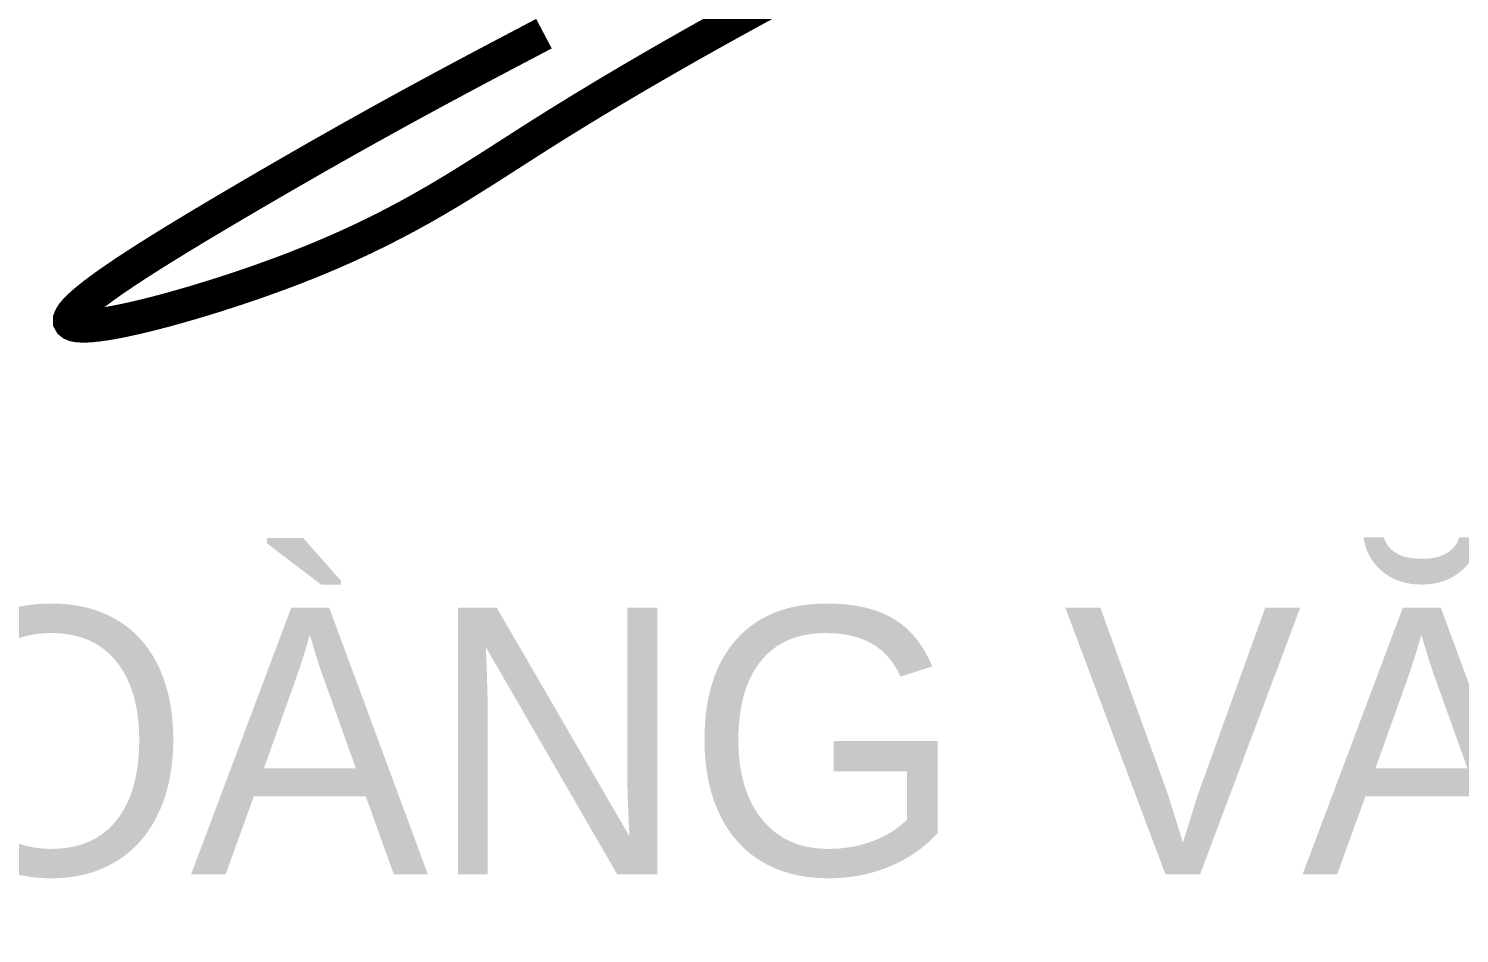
# Model space of a CAD drawing. Header units: millimetres. Extents: x 480521 to 6014615, y -961280 to 187869.
# Drawn here: x 766144 to 766823, y -49840 to -49411 of the extents above; entities that cross this region are included whole.
import ezdxf
from ezdxf.enums import TextEntityAlignment as Align

# ---------------------------------------------------------------- set-up
doc = ezdxf.new("R2010")
doc.units = ezdxf.units.MM
doc.header["$LTSCALE"] = 600
doc.header["$MEASUREMENT"] = 0
doc.layers.get('0').update_dxf_attribs({"lineweight": 0})
for name, color, linetype, lineweight in [('ISO', 153, 'Continuous', 13), ('LC Net thay', 7, 'Continuous', 25), ('LC Text1', 3, 'Continuous', 20)]:
    doc.layers.add(name, color=color, linetype=linetype, lineweight=lineweight)
doc.styles.add('Khungten', font='VHAVAN.TTF', dxfattribs={"width": 0.9, "height": 5000})
doc.styles.add('LC 1', font='VHAVANB.TTF')
doc.styles.add('Title', font='VHBLACK.TTF')
doc.styles.add('VNAVANTH', font='VHAVANB.TTF', dxfattribs={"width": 0.6})

# ---------------------------------------------------------------- blocks, each defined once
blk = doc.blocks.new('mr thuan')
at = {"layer": 'ISO', "ltscale": 2, "const_width": 40}
blk.add_lwpolyline([(1176.984560602868, -1833.943234231148), (1119.863739931563, -1864.02784575813), (1090.657619388759, -1879.524951555708), (1060.676646597367, -1895.5678173942), (1045.314876832555, -1903.850760333051), (1029.662537474527, -1912.338363287243), (1013.68734301292, -1921.053366258493), (997.3570079373749, -1930.01850924849), (980.6392467375408, -1939.256532258936), (963.5017739030554, -1948.79017529155), (945.9123039235601, -1958.642178348018), (927.8385512886998, -1968.835281430074), (909.248230488116, -1979.392224539377), (890.1090560114499, -1990.335747677687), (870.3887423483429, -2001.688590846679), (850.0550039884401, -2013.473494048056), (829.0755554213829, -2025.713197283534), (808.394663705898, -2037.855271855835), (785.1326198397364, -2051.608367643712), (762.5568955613089, -2065.091513619031), (740.091766608326, -2078.694071834791), (718.1380549667956, -2092.230238688426), (697.0965826227293, -2105.514210577399), (687.0431930578743, -2112.003559784353), (677.3681715621424, -2118.360183899189), (668.1216208837832, -2124.560857471588), (659.35364377105, -2130.582355051243), (651.114342972196, -2136.401451187819), (643.4538212354673, -2141.994920431025), (636.4221813091208, -2147.339537330525), (630.0695259414024, -2152.412076435998), (624.4459578805727, -2157.189312297138), (619.601579874874, -2161.648019463624), (615.5864946725596, -2165.764972485151), (612.4508050218901, -2169.516945911382), (610.2446136711078, -2172.880714291998), (609.0180233684696, -2175.833052176706), (609.0320142463897, -2179.203509254206), (609.7001598422394, -2180.412073065309), (611.6458814204852, -2182.017258311142), (614.6078646956703, -2183.182753575544), (618.5346918996911, -2183.925409789706), (623.3749452644624, -2184.26207788488), (629.0772070218845, -2184.209608792298), (635.5900594038649, -2183.784853443183), (642.8620846423037, -2183.004662768755), (650.8418649691157, -2181.885887700249), (659.4779826162012, -2180.445379168887), (668.7190198154676, -2178.699988105902), (678.5135587988188, -2176.666565442487), (688.8101817981587, -2174.361962109906), (699.557471045402, -2171.803029039365), (710.7040087724454, -2169.006617162115), (722.1983772111962, -2165.989577409346), (733.989158593562, -2162.768760712323), (758.254289116765, -2155.783200210353), (783.0880581972924, -2148.184743106001), (808.0791236903933, -2140.108196849091), (832.8161434513167, -2131.68836888943), (861.7129497174756, -2121.274025355931), (879.9233140320139, -2114.346957326066), (901.8576765401885, -2105.588923499337), (922.7648586934156, -2096.787720262524), (942.719558593999, -2087.944910158927), (961.796474344228, -2079.062055731862), (980.0703040464032, -2070.140719524585), (997.6157458028174, -2061.182464080397), (1014.507497715767, -2052.188851942599), (1030.82025788755, -2043.161445654478), (1046.628724420461, -2034.101807759318), (1062.007595416799, -2025.011500800421), (1077.031568978855, -2015.892087321059), (1106.313616209311, -1997.57219097417), (1135.072450930205, -1979.154619064953), (1170.030405013764, -1956.75385311892), (1193.35768603082, -1942.07672481882), (1223.567218680888, -1923.444051952916), (1254.485836640979, -1904.769695479001), (1286.064119843071, -1886.069502711121), (1318.252648219153, -1867.359320963369), (1351.00200170121, -1848.654997549835), (1384.262760221234, -1829.97237978458), (1417.985503711203, -1811.327314981681), (1452.120812103109, -1792.73565045523)], dxfattribs=at)
blk = doc.blocks.new('lcdi fix')
at = {"xscale": 0.5, "yscale": 0.5, "zscale": 0.5}
blk.add_blockref('mr thuan', (37658.88695583952, -3936.329203777328), dxfattribs=at)
at = {"color": 7, "style": 'VNAVANTH'}
blk.add_text('ks. hoµng v¨n thuËn', height=159.999995850217, dxfattribs=at).set_placement((38552.65469758676, -5357.217787237954), align=Align.CENTER)
at = {"color": 7, "style": 'Khungten', "width": 0.8}
for tag, p in [('REVISION', (39498.75276287364, -10746.30405127808)), ('NGAYHT', (39546.07427452968, -11609.37101318493))]:
    blk.add_attdef(tag, text='', height=199.998925739526, dxfattribs=at).set_placement(p, align=Align.CENTER)
at = {"layer": 'LC Text1', "color": 3, "style": 'LC 1', "width": 1.834005631990714}
for tag, p, p2 in [('TENBANVE1', (36912.65778328942, -8885.760335756378), (40339.1450838642, -8885.760335756378)), ('TENBANVE2', (36912.65778328942, -9562.465661143795), (40339.1450838642, -9562.465661143795))]:
    blk.add_attdef(tag, text='', height=249.9999935159642, dxfattribs=at).set_placement(p, p2, align=Align.FIT)
at = {"layer": 'LC Text1', "style": 'Title', "width": 0.7}
blk.add_attdef('SOBANVE', text='', height=249.9999935159642, dxfattribs=at).set_placement((39561.98237367439, -13896.18081504657), align=Align.CENTER)

msp = doc.modelspace()

# ---------------------------------------------------------------- block references
at = {"layer": 'LC Net thay', "xscale": 0.7920000205415982, "yscale": 0.7920000205415982, "zscale": 0.7920000205415982}
msp.add_blockref('lcdi fix', (736096.9449822222, -45569.09473076892), dxfattribs=at)

doc.saveas('drawing.dxf')
